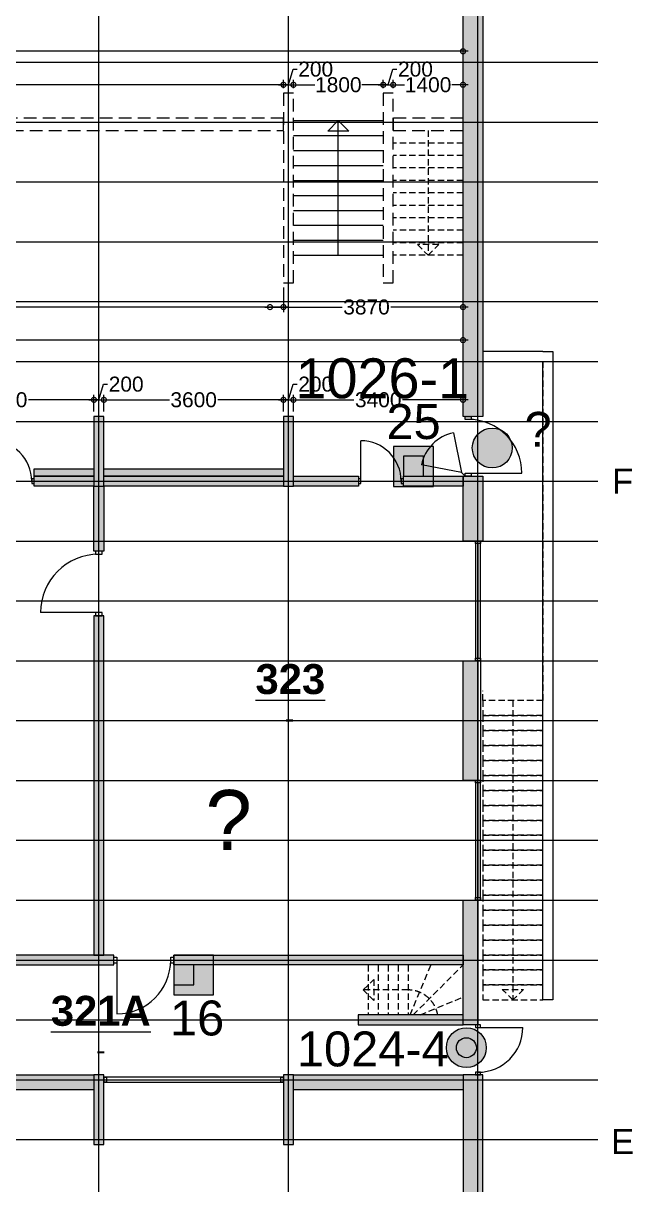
# Model space of a CAD drawing. Header units: millimetres. Extents: x 96064 to 243032, y 44049 to 165007.
# Drawn here: x 180783 to 193003, y 110094 to 133382 of the extents above; entities that cross this region are included whole.
import ezdxf

# ---------------------------------------------------------------- set-up
doc = ezdxf.new("R2010")
doc.units = ezdxf.units.MM
doc.header["$LTSCALE"] = 20
doc.linetypes.add('DASHED', pattern=[19.05, 12.7, -6.35])
doc.layers.get('0').update_dxf_attribs({"linetype": 'CONTINUOUS'})
for name, color, linetype in [('-  Stueplan eksist', 7, 'CONTINUOUS'), ('-  Trapper', 1, 'CONTINUOUS'), ('- Døre og vinduer', 12, 'CONTINUOUS'), ('-ADK', 140, 'CONTINUOUS'), ('-Alarm', 20, 'CONTINUOUS'), ('-Dørfølere', 90, 'CONTINUOUS'), ('-Grid', 254, 'CONTINUOUS'), ('-Målsætning', 3, 'CONTINUOUS'), ('-Rum m2', 6, 'CONTINUOUS'), ('-Rumnumre', 6, 'CONTINUOUS'), ('-Skrav. eksist.', 253, 'CONTINUOUS')]:
    doc.layers.add(name, color=color, linetype=linetype)
doc.layers.get('0').off()
doc.styles.add('100', font='arial.ttf', dxfattribs={"height": 150})
doc.styles.get("Standard").update_dxf_attribs({"font": 'arial.ttf'})
doc.dimstyles.new('Copy(4) of STANDARD', dxfattribs={"dimscale": 4, "dimtxt": 7, "dimasz": 1, "dimexe": 0.5, "dimexo": 5, "dimgap": 0.2, "dimtad": 0, "dimdec": 0, "dimdsep": 46, "dimtxsty": 'Standard', "dimblk": 'OBLIQUE', "dimcen": 2.5, "dimdle": 0.5, "dimclrd": 9, "dimclre": 9, "dimadec": 1, "dimazin": 0, "dimtfac": 1, "dimtdec": 0, "dimtmove": 1, "dimatfit": 2, "dimldrblk": 'OBLIQUE', "dimfxl": 1, "dimtolj": 1, "dimtzin": 0, "dimarcsym": 0})

# ---------------------------------------------------------------- blocks, each defined once
blk = doc.blocks.new('Rumføler')
at = {"layer": '-Alarm'}
blk.add_line((-71, 71), (0, 0), dxfattribs=at)
blk.add_lwpolyline([(-231, 871), (-71, 71), (-871, 231)], dxfattribs=at)
blk.add_arc((-71, 71), 816, 101.3099, 168.6901, dxfattribs=at)
blk = doc.blocks.new('Dør-sensor')
at = {"layer": '-Dørfølere'}
h = blk.add_hatch(color=256, dxfattribs=at)
h.dxf.hatch_style = 1
edge = h.paths.add_edge_path()
edge.add_arc((0, 0), 400, 0, 360)
blk.add_circle((0, 0), 400, dxfattribs=at)
blk = doc.blocks.new('ADK')
at = {"layer": '-ADK'}
h = blk.add_hatch(color=256, dxfattribs=at)
h.dxf.hatch_style = 1
h.paths.add_polyline_path([(-400, -400), (400, -400), (400, 400), (-400, 400)])
blk.add_lwpolyline([(-400, -400), (400, -400), (400, 400), (-400, 400)], close=True, dxfattribs=at)
blk = doc.blocks.new('_DotSmall')
at = {"color": 0, "linetype": 'ByBlock', "const_width": 0.5}
blk.add_lwpolyline([(-0.0625, 0, 1), (0.0625, 0, 1)], format="xyb", close=True, dxfattribs=at)
blk = doc.blocks.new('*D40')
at = {"layer": '-Målsætning', "color": 9, "lineweight": -2, "transparency": 16777216}
for p, q in [((163500, 132819), (175993.45839, 132819)), ((163600, 131530), (163600, 132919)), ((189700, 132819), (177206.54161, 132819)), ((189600, 131530), (189600, 132919))]:
    blk.add_line(p, q, dxfattribs=at)
at = {"layer": '-Målsætning', "color": 9, "lineweight": -2, "transparency": 16777216, "xscale": 200, "yscale": 200, "zscale": 200, "rotation": 180}
blk.add_blockref('_DotSmall', (163600, 132819), dxfattribs=at)
at = {"layer": '-Målsætning', "color": 9, "lineweight": -2, "transparency": 16777216, "xscale": 200, "yscale": 200, "zscale": 200}
blk.add_blockref('_DotSmall', (189600, 132819), dxfattribs=at)
at = {"layer": '-Målsætning', "color": 0, "transparency": 16777216, "insert": (176600, 132819), "char_height": 300, "attachment_point": 5}
blk.add_mtext('\\A1;26000', dxfattribs=at)
blk = doc.blocks.new('_Oblique')
blk = doc.blocks.new('*D43')
at = {"layer": '-Målsætning', "color": 9, "lineweight": -2, "transparency": 16777216}
for p, q in [((167100, 132147), (176010, 132147)), ((167200, 131530), (167200, 132247)), ((186100, 132147), (177190, 132147)), ((186000, 132080), (186000, 132247))]:
    blk.add_line(p, q, dxfattribs=at)
at = {"layer": '-Målsætning', "color": 9, "lineweight": -2, "transparency": 16777216, "xscale": 200, "yscale": 200, "zscale": 200, "rotation": 180}
blk.add_blockref('_DotSmall', (167200, 132147), dxfattribs=at)
at = {"layer": '-Målsætning', "color": 9, "lineweight": -2, "transparency": 16777216, "xscale": 200, "yscale": 200, "zscale": 200}
blk.add_blockref('_DotSmall', (186000, 132147), dxfattribs=at)
at = {"layer": '-Målsætning', "color": 0, "transparency": 16777216, "insert": (176600, 132147), "char_height": 300, "attachment_point": 5}
blk.add_mtext('\\A1;18800', dxfattribs=at)
blk = doc.blocks.new('*D44')
at = {"layer": '-Målsætning', "color": 9, "lineweight": -2, "transparency": 16777216}
for p, q in [((186100, 132147), (186627, 132147)), ((186200, 132080), (186200, 132247)), ((188100, 132147), (187573, 132147)), ((188000, 132080), (188000, 132247))]:
    blk.add_line(p, q, dxfattribs=at)
at = {"layer": '-Målsætning', "color": 9, "lineweight": -2, "transparency": 16777216, "xscale": 200, "yscale": 200, "zscale": 200, "rotation": 180}
blk.add_blockref('_DotSmall', (186200, 132147), dxfattribs=at)
at = {"layer": '-Målsætning', "color": 9, "lineweight": -2, "transparency": 16777216, "xscale": 200, "yscale": 200, "zscale": 200}
blk.add_blockref('_DotSmall', (188000, 132147), dxfattribs=at)
at = {"layer": '-Målsætning', "color": 0, "transparency": 16777216, "insert": (187100, 132147), "char_height": 300, "attachment_point": 5}
blk.add_mtext('\\A1;1800', dxfattribs=at)
blk = doc.blocks.new('*D45')
at = {"layer": '-Målsætning', "color": 9, "lineweight": -2, "transparency": 16777216}
for p, q in [((188100, 132147), (188427, 132147)), ((188200, 132080), (188200, 132247)), ((189700, 132147), (189373, 132147)), ((189600, 131530), (189600, 132247))]:
    blk.add_line(p, q, dxfattribs=at)
at = {"layer": '-Målsætning', "color": 9, "lineweight": -2, "transparency": 16777216, "xscale": 200, "yscale": 200, "zscale": 200, "rotation": 180}
blk.add_blockref('_DotSmall', (188200, 132147), dxfattribs=at)
at = {"layer": '-Målsætning', "color": 9, "lineweight": -2, "transparency": 16777216, "xscale": 200, "yscale": 200, "zscale": 200}
blk.add_blockref('_DotSmall', (189600, 132147), dxfattribs=at)
at = {"layer": '-Målsætning', "color": 0, "transparency": 16777216, "insert": (188900, 132147), "char_height": 300, "attachment_point": 5}
blk.add_mtext('\\A1;1400', dxfattribs=at)
blk = doc.blocks.new('*D48')
at = {"layer": '-Målsætning', "color": 9, "lineweight": -2, "transparency": 16777216}
for p, q in [((163500, 127028), (175993.45839, 127028)), ((163600, 125600), (163600, 127128)), ((189700, 127028), (177206.54161, 127028)), ((189600, 125600), (189600, 127128))]:
    blk.add_line(p, q, dxfattribs=at)
at = {"layer": '-Målsætning', "color": 9, "lineweight": -2, "transparency": 16777216, "xscale": 200, "yscale": 200, "zscale": 200, "rotation": 180}
blk.add_blockref('_DotSmall', (163600, 127028), dxfattribs=at)
at = {"layer": '-Målsætning', "color": 9, "lineweight": -2, "transparency": 16777216, "xscale": 200, "yscale": 200, "zscale": 200}
blk.add_blockref('_DotSmall', (189600, 127028), dxfattribs=at)
at = {"layer": '-Målsætning', "color": 0, "transparency": 16777216, "insert": (176600, 127028), "char_height": 300, "attachment_point": 5}
blk.add_mtext('\\A1;26000', dxfattribs=at)
blk = doc.blocks.new('*D50')
at = {"layer": '-Målsætning', "color": 9, "lineweight": -2, "transparency": 16777216}
for p, q in [((167200, 128080), (167200, 127591)), ((186000, 128080), (186000, 127591)), ((167100, 127691), (176010, 127691)), ((186100, 127691), (177190, 127691))]:
    blk.add_line(p, q, dxfattribs=at)
at = {"layer": '-Målsætning', "color": 9, "lineweight": -2, "transparency": 16777216, "xscale": 200, "yscale": 200, "zscale": 200, "rotation": 180}
blk.add_blockref('_DotSmall', (167200, 127691), dxfattribs=at)
at = {"layer": '-Målsætning', "color": 9, "lineweight": -2, "transparency": 16777216, "xscale": 200, "yscale": 200, "zscale": 200}
blk.add_blockref('_DotSmall', (186000, 127691), dxfattribs=at)
at = {"layer": '-Målsætning', "color": 0, "transparency": 16777216, "insert": (176600, 127691), "char_height": 300, "attachment_point": 5}
blk.add_mtext('\\A1;18800', dxfattribs=at)
blk = doc.blocks.new('*D51')
at = {"layer": '-Målsætning', "color": 9, "lineweight": -2, "transparency": 16777216}
for p, q in [((185630, 127691), (187177.6603, 127691)), ((189700, 127691), (188152.3397, 127691))]:
    blk.add_line(p, q, dxfattribs=at)
at = {"layer": '-Målsætning', "color": 9, "lineweight": -2, "transparency": 16777216, "xscale": 200, "yscale": 200, "zscale": 200, "rotation": 180}
blk.add_blockref('_DotSmall', (185730, 127691), dxfattribs=at)
at = {"layer": '-Målsætning', "color": 9, "lineweight": -2, "transparency": 16777216, "xscale": 200, "yscale": 200, "zscale": 200}
blk.add_blockref('_DotSmall', (189600, 127691), dxfattribs=at)
at = {"layer": '-Målsætning', "color": 0, "transparency": 16777216, "insert": (187665, 127691), "char_height": 300, "attachment_point": 5}
blk.add_mtext('\\A1;3870', dxfattribs=at)
blk = doc.blocks.new('*D60')
at = {"layer": '-Målsætning', "color": 9, "lineweight": -2, "transparency": 16777216}
for p, q in [((178500, 125831), (179912.6603, 125831)), ((178600, 125600), (178600, 125931)), ((182300, 125831), (180887.3397, 125831)), ((182200, 125600), (182200, 125931))]:
    blk.add_line(p, q, dxfattribs=at)
at = {"layer": '-Målsætning', "color": 9, "lineweight": -2, "transparency": 16777216, "xscale": 200, "yscale": 200, "zscale": 200, "rotation": 180}
blk.add_blockref('_DotSmall', (178600, 125831), dxfattribs=at)
at = {"layer": '-Målsætning', "color": 9, "lineweight": -2, "transparency": 16777216, "xscale": 200, "yscale": 200, "zscale": 200}
blk.add_blockref('_DotSmall', (182200, 125831), dxfattribs=at)
at = {"layer": '-Målsætning', "color": 0, "transparency": 16777216, "insert": (180400, 125831), "char_height": 300, "attachment_point": 5}
blk.add_mtext('\\A1;3600', dxfattribs=at)
blk = doc.blocks.new('*D61')
at = {"layer": '-Målsætning', "color": 9, "lineweight": -2, "transparency": 16777216}
for p, q in [((182300, 125831), (182394, 126144)), ((182394, 126144), (182474, 126144)), ((182100, 125831), (182500, 125831)), ((182200, 125600), (182200, 125931)), ((182400, 125600), (182400, 125931))]:
    blk.add_line(p, q, dxfattribs=at)
at = {"layer": '-Målsætning', "color": 9, "lineweight": -2, "transparency": 16777216, "xscale": 200, "yscale": 200, "zscale": 200, "rotation": 180}
blk.add_blockref('_DotSmall', (182200, 125831), dxfattribs=at)
at = {"layer": '-Målsætning', "color": 9, "lineweight": -2, "transparency": 16777216, "xscale": 200, "yscale": 200, "zscale": 200}
blk.add_blockref('_DotSmall', (182400, 125831), dxfattribs=at)
at = {"layer": '-Målsætning', "color": 0, "transparency": 16777216, "insert": (182847, 126144), "char_height": 300, "attachment_point": 5}
blk.add_mtext('\\A1;200', dxfattribs=at)
blk = doc.blocks.new('*D62')
at = {"layer": '-Målsætning', "color": 9, "lineweight": -2, "transparency": 16777216}
for p, q in [((182300, 125831), (183712.6603, 125831)), ((182400, 125600), (182400, 125931)), ((186100, 125831), (184687.3397, 125831)), ((186000, 125600), (186000, 125931))]:
    blk.add_line(p, q, dxfattribs=at)
at = {"layer": '-Målsætning', "color": 9, "lineweight": -2, "transparency": 16777216, "xscale": 200, "yscale": 200, "zscale": 200, "rotation": 180}
blk.add_blockref('_DotSmall', (182400, 125831), dxfattribs=at)
at = {"layer": '-Målsætning', "color": 9, "lineweight": -2, "transparency": 16777216, "xscale": 200, "yscale": 200, "zscale": 200}
blk.add_blockref('_DotSmall', (186000, 125831), dxfattribs=at)
at = {"layer": '-Målsætning', "color": 0, "transparency": 16777216, "insert": (184200, 125831), "char_height": 300, "attachment_point": 5}
blk.add_mtext('\\A1;3600', dxfattribs=at)
blk = doc.blocks.new('*D63')
at = {"layer": '-Målsætning', "color": 9, "lineweight": -2, "transparency": 16777216}
for p, q in [((186100, 125831), (186194, 126144)), ((186194, 126144), (186274, 126144)), ((185900, 125831), (186300, 125831)), ((186000, 125600), (186000, 125931)), ((186200, 125600), (186200, 125931))]:
    blk.add_line(p, q, dxfattribs=at)
at = {"layer": '-Målsætning', "color": 9, "lineweight": -2, "transparency": 16777216, "xscale": 200, "yscale": 200, "zscale": 200, "rotation": 180}
blk.add_blockref('_DotSmall', (186000, 125831), dxfattribs=at)
at = {"layer": '-Målsætning', "color": 9, "lineweight": -2, "transparency": 16777216, "xscale": 200, "yscale": 200, "zscale": 200}
blk.add_blockref('_DotSmall', (186200, 125831), dxfattribs=at)
at = {"layer": '-Målsætning', "color": 0, "transparency": 16777216, "insert": (186647, 126144), "char_height": 300, "attachment_point": 5}
blk.add_mtext('\\A1;200', dxfattribs=at)
blk = doc.blocks.new('*D64')
at = {"layer": '-Målsætning', "color": 9, "lineweight": -2, "transparency": 16777216}
for p, q in [((186100, 125831), (187412.6603, 125831)), ((186200, 125600), (186200, 125931)), ((189700, 125831), (188387.3397, 125831)), ((189600, 125600), (189600, 125931))]:
    blk.add_line(p, q, dxfattribs=at)
at = {"layer": '-Målsætning', "color": 9, "lineweight": -2, "transparency": 16777216, "xscale": 200, "yscale": 200, "zscale": 200, "rotation": 180}
blk.add_blockref('_DotSmall', (186200, 125831), dxfattribs=at)
at = {"layer": '-Målsætning', "color": 9, "lineweight": -2, "transparency": 16777216, "xscale": 200, "yscale": 200, "zscale": 200}
blk.add_blockref('_DotSmall', (189600, 125831), dxfattribs=at)
at = {"layer": '-Målsætning', "color": 0, "transparency": 16777216, "insert": (187900, 125831), "char_height": 300, "attachment_point": 5}
blk.add_mtext('\\A1;3400', dxfattribs=at)
blk = doc.blocks.new('*D67')
at = {"layer": '-Målsætning', "color": 9, "lineweight": -2, "transparency": 16777216}
for p, q in [((186100, 132147), (186194, 132460)), ((186194, 132460), (186274, 132460)), ((185900, 132147), (186300, 132147)), ((186000, 132080), (186000, 132247)), ((186200, 132080), (186200, 132247))]:
    blk.add_line(p, q, dxfattribs=at)
at = {"layer": '-Målsætning', "color": 9, "lineweight": -2, "transparency": 16777216, "xscale": 200, "yscale": 200, "zscale": 200, "rotation": 180}
blk.add_blockref('_DotSmall', (186000, 132147), dxfattribs=at)
at = {"layer": '-Målsætning', "color": 9, "lineweight": -2, "transparency": 16777216, "xscale": 200, "yscale": 200, "zscale": 200}
blk.add_blockref('_DotSmall', (186200, 132147), dxfattribs=at)
at = {"layer": '-Målsætning', "color": 0, "transparency": 16777216, "insert": (186647, 132460), "char_height": 300, "attachment_point": 5}
blk.add_mtext('\\A1;200', dxfattribs=at)
blk = doc.blocks.new('*D68')
at = {"layer": '-Målsætning', "color": 9, "lineweight": -2, "transparency": 16777216}
for p, q in [((188100, 132147), (188194, 132460)), ((188194, 132460), (188274, 132460)), ((187900, 132147), (188300, 132147)), ((188000, 132080), (188000, 132247)), ((188200, 132080), (188200, 132247))]:
    blk.add_line(p, q, dxfattribs=at)
at = {"layer": '-Målsætning', "color": 9, "lineweight": -2, "transparency": 16777216, "xscale": 200, "yscale": 200, "zscale": 200, "rotation": 180}
blk.add_blockref('_DotSmall', (188000, 132147), dxfattribs=at)
at = {"layer": '-Målsætning', "color": 9, "lineweight": -2, "transparency": 16777216, "xscale": 200, "yscale": 200, "zscale": 200}
blk.add_blockref('_DotSmall', (188200, 132147), dxfattribs=at)
at = {"layer": '-Målsætning', "color": 0, "transparency": 16777216, "insert": (188647, 132460), "char_height": 300, "attachment_point": 5}
blk.add_mtext('\\A1;200', dxfattribs=at)

msp = doc.modelspace()

# ---------------------------------------------------------------- hatches: boundary and pattern name
at = {"layer": '-ADK'}
h = msp.add_hatch(color=256, dxfattribs=at)
h.dxf.hatch_style = 1
h.paths.add_polyline_path([(188405, 124300), (188805, 124300), (188805, 124700), (188405, 124700)])
h = msp.add_hatch(color=256, dxfattribs=at)
h.dxf.hatch_style = 1
h.paths.add_polyline_path([(183800, 114100), (184200, 114100), (184200, 114500), (183800, 114500)])
at = {"layer": '-Dørfølere'}
h = msp.add_hatch(color=256, dxfattribs=at)
h.dxf.hatch_style = 1
edge = h.paths.add_edge_path()
edge.add_arc((189667, 112842), 200, 0, 360)
at = {"layer": '-Skrav. eksist.'}
h = msp.add_hatch(color=256, dxfattribs=at)
h.dxf.hatch_style = 1
h.paths.add_polyline_path([(189600, 138730), (190000, 138730), (190000, 125530), (189600, 125530)], flags=17)
h = msp.add_hatch(color=256, dxfattribs=at)
h.dxf.hatch_style = 1
h.paths.add_polyline_path([(189600, 138730), (190000, 138730), (190000, 125530), (189600, 125530)], flags=17)
h = msp.add_hatch(color=256, dxfattribs=at)
h.dxf.hatch_style = 1
h.paths.add_polyline_path([(182200, 124100), (182400, 124100), (182400, 125500), (182200, 125500)], flags=17)
h = msp.add_hatch(color=256, dxfattribs=at)
h.dxf.hatch_style = 1
h.paths.add_polyline_path([(182200, 124100), (182400, 124100), (182400, 125500), (182200, 125500)], flags=17)
h = msp.add_hatch(color=256, dxfattribs=at)
h.dxf.hatch_style = 1
h.paths.add_polyline_path([(186000, 124100), (186200, 124100), (186200, 125500), (186000, 125500)], flags=17)
h = msp.add_hatch(color=256, dxfattribs=at)
h.dxf.hatch_style = 1
h.paths.add_polyline_path([(186000, 124100), (186200, 124100), (186200, 125500), (186000, 125500)], flags=17)
h = msp.add_hatch(color=256, dxfattribs=at)
h.dxf.hatch_style = 1
h.paths.add_polyline_path([(181000, 124450), (182200, 124450), (182200, 124300), (181000, 124300)])
h = msp.add_hatch(color=256, dxfattribs=at)
h.dxf.hatch_style = 1
h.paths.add_polyline_path([(181000, 124450), (182200, 124450), (182200, 124300), (181000, 124300)])
h = msp.add_hatch(color=256, dxfattribs=at)
h.dxf.hatch_style = 1
h.paths.add_polyline_path([(182400, 124450), (186000, 124450), (186000, 124300), (182400, 124300)])
h = msp.add_hatch(color=256, dxfattribs=at)
h.dxf.hatch_style = 1
h.paths.add_polyline_path([(182400, 124450), (186000, 124450), (186000, 124300), (182400, 124300)])
h = msp.add_hatch(color=256, dxfattribs=at)
h.dxf.hatch_style = 1
h.paths.add_polyline_path([(181000, 124300), (182200, 124300), (182200, 124100), (181000, 124100)], flags=17)
h = msp.add_hatch(color=256, dxfattribs=at)
h.dxf.hatch_style = 1
h.paths.add_polyline_path([(181000, 124300), (182200, 124300), (182200, 124100), (181000, 124100)], flags=17)
h = msp.add_hatch(color=256, dxfattribs=at)
h.dxf.hatch_style = 1
h.paths.add_polyline_path([(182400, 124300), (186000, 124300), (186000, 124100), (182400, 124100)], flags=17)
h = msp.add_hatch(color=256, dxfattribs=at)
h.dxf.hatch_style = 1
h.paths.add_polyline_path([(182400, 124300), (186000, 124300), (186000, 124100), (182400, 124100)], flags=17)
h = msp.add_hatch(color=256, dxfattribs=at)
h.dxf.hatch_style = 1
h.paths.add_polyline_path([(186200, 124300), (187505, 124300), (187505, 124100), (186200, 124100)], flags=17)
h = msp.add_hatch(color=256, dxfattribs=at)
h.dxf.hatch_style = 1
h.paths.add_polyline_path([(186200, 124300), (187505, 124300), (187505, 124100), (186200, 124100)], flags=17)
h = msp.add_hatch(color=256, dxfattribs=at)
h.dxf.hatch_style = 1
h.paths.add_polyline_path([(188405, 124300), (189600, 124300), (189600, 124100), (188405, 124100)], flags=17)
h = msp.add_hatch(color=256, dxfattribs=at)
h.dxf.hatch_style = 1
h.paths.add_polyline_path([(188405, 124300), (189600, 124300), (189600, 124100), (188405, 124100)], flags=17)
h = msp.add_hatch(color=256, dxfattribs=at)
h.dxf.hatch_style = 1
h.paths.add_polyline_path([(189600, 124300), (190000, 124300), (190000, 123000), (189600, 123000)], flags=17)
h = msp.add_hatch(color=256, dxfattribs=at)
h.dxf.hatch_style = 1
h.paths.add_polyline_path([(189600, 124300), (190000, 124300), (190000, 123000), (189600, 123000)], flags=17)
h = msp.add_hatch(color=256, dxfattribs=at)
h.dxf.hatch_style = 1
h.paths.add_polyline_path([(182200, 124100), (182400, 124100), (182400, 122800), (182200, 122800)], flags=17)
h = msp.add_hatch(color=256, dxfattribs=at)
h.dxf.hatch_style = 1
h.paths.add_polyline_path([(182200, 124100), (182400, 124100), (182400, 122800), (182200, 122800)], flags=17)
h = msp.add_hatch(color=256, dxfattribs=at)
h.dxf.hatch_style = 1
h.paths.add_polyline_path([(180000, 114500), (182600, 114500), (182600, 114700), (180000, 114700)], flags=17)
h.paths.add_polyline_path([(182200, 114700), (182400, 114700), (182400, 121500), (182200, 121500)], flags=16)
h = msp.add_hatch(color=256, dxfattribs=at)
h.dxf.hatch_style = 1
h.paths.add_polyline_path([(180000, 114500), (182600, 114500), (182600, 114700), (180000, 114700)], flags=17)
h.paths.add_polyline_path([(182200, 114700), (182400, 114700), (182400, 121500), (182200, 121500)], flags=16)
h = msp.add_hatch(color=256, dxfattribs=at)
h.dxf.hatch_style = 1
h.paths.add_polyline_path([(182200, 114700), (182400, 114700), (182400, 121500), (182200, 121500)], flags=17)
h.paths.add_polyline_path([(182200, 114700), (182400, 114700), (182400, 121500), (182200, 121500)], flags=16)
h = msp.add_hatch(color=256, dxfattribs=at)
h.dxf.hatch_style = 1
h.paths.add_polyline_path([(189600, 120600), (189900, 120600), (189900, 118200), (189600, 118200)], flags=17)
h = msp.add_hatch(color=256, dxfattribs=at)
h.dxf.hatch_style = 1
h.paths.add_polyline_path([(189600, 120600), (189900, 120600), (189900, 118200), (189600, 118200)], flags=17)
h = msp.add_hatch(color=256, dxfattribs=at)
h.dxf.hatch_style = 1
h.paths.add_polyline_path([(189600, 115800), (189900, 115800), (189900, 113300), (189600, 113300)])
h = msp.add_hatch(color=256, dxfattribs=at)
h.dxf.hatch_style = 1
h.paths.add_polyline_path([(189600, 115800), (189900, 115800), (189900, 113300), (189600, 113300)])
h = msp.add_hatch(color=256, dxfattribs=at)
h.dxf.hatch_style = 1
h.paths.add_polyline_path([(183800, 114700), (189600, 114700), (189600, 114500), (183800, 114500)], flags=17)
h = msp.add_hatch(color=256, dxfattribs=at)
h.dxf.hatch_style = 1
h.paths.add_polyline_path([(183800, 114700), (189600, 114700), (189600, 114500), (183800, 114500)], flags=17)
h = msp.add_hatch(color=256, dxfattribs=at)
h.dxf.hatch_style = 1
h.paths.add_polyline_path([(187500, 113300), (189600, 113300), (189600, 113500), (187500, 113500)])
h = msp.add_hatch(color=256, dxfattribs=at)
h.dxf.hatch_style = 1
h.paths.add_polyline_path([(187500, 113300), (189600, 113300), (189600, 113500), (187500, 113500)])
h = msp.add_hatch(color=256, dxfattribs=at)
h.dxf.hatch_style = 1
h.paths.add_polyline_path([(178600, 112300), (182200, 112300), (182200, 112000), (178600, 112000)], flags=17)
h = msp.add_hatch(color=256, dxfattribs=at)
h.dxf.hatch_style = 1
h.paths.add_polyline_path([(178600, 112300), (182200, 112300), (182200, 112000), (178600, 112000)], flags=17)
h = msp.add_hatch(color=256, dxfattribs=at)
h.dxf.hatch_style = 1
h.paths.add_polyline_path([(182200, 110900), (182400, 110900), (182400, 112300), (182200, 112300)], flags=17)
h = msp.add_hatch(color=256, dxfattribs=at)
h.dxf.hatch_style = 1
h.paths.add_polyline_path([(182200, 110900), (182400, 110900), (182400, 112300), (182200, 112300)], flags=17)
h = msp.add_hatch(color=256, dxfattribs=at)
h.dxf.hatch_style = 1
h.paths.add_polyline_path([(186000, 110900), (186200, 110900), (186200, 112300), (186000, 112300)], flags=17)
h = msp.add_hatch(color=256, dxfattribs=at)
h.dxf.hatch_style = 1
h.paths.add_polyline_path([(186000, 110900), (186200, 110900), (186200, 112300), (186000, 112300)], flags=17)
h = msp.add_hatch(color=256, dxfattribs=at)
h.dxf.hatch_style = 1
h.paths.add_polyline_path([(186200, 112300), (189600, 112300), (189600, 112000), (186200, 112000)], flags=17)
h = msp.add_hatch(color=256, dxfattribs=at)
h.dxf.hatch_style = 1
h.paths.add_polyline_path([(186200, 112300), (189600, 112300), (189600, 112000), (186200, 112000)], flags=17)
h = msp.add_hatch(color=256, dxfattribs=at)
h.dxf.hatch_style = 1
h.paths.add_polyline_path([(189600, 98900), (190000, 98900), (190000, 112300), (189600, 112300)])
h = msp.add_hatch(color=256, dxfattribs=at)
h.dxf.hatch_style = 1
h.paths.add_polyline_path([(189600, 98900), (190000, 98900), (190000, 112300), (189600, 112300)])

# ---------------------------------------------------------------- linework, layer by layer
at = {"layer": '-  Stueplan eksist'}
for points in [[(189600, 138700), (190000, 138700), (190000, 125500), (189600, 125500)], [(182200, 124100), (182400, 124100), (182400, 125500), (182200, 125500)], [(186000, 124100), (186200, 124100), (186200, 125500), (186000, 125500)], [(181000, 124450), (182200, 124450), (182200, 124300), (181000, 124300)], [(182400, 124450), (186000, 124450), (186000, 124300), (182400, 124300)], [(181000, 124300), (182200, 124300), (182200, 124100), (181000, 124100)], [(182400, 124300), (186000, 124300), (186000, 124100), (182400, 124100)], [(186200, 124300), (187505, 124300), (187505, 124100), (186200, 124100)], [(188405, 124300), (189600, 124300), (189600, 124100), (188405, 124100)], [(189600, 124300), (190000, 124300), (190000, 123000), (189600, 123000)], [(182200, 124100), (182400, 124100), (182400, 122800), (182200, 122800)], [(182200, 114700), (182400, 114700), (182400, 121500), (182200, 121500)], [(189600, 120600), (189900, 120600), (189900, 118200), (189600, 118200)], [(189600, 115800), (189900, 115800), (189900, 113300), (189600, 113300)], [(180000, 114500), (182600, 114500), (182600, 114700), (180000, 114700)], [(183800, 114700), (189600, 114700), (189600, 114500), (183800, 114500)], [(187500, 113300), (189600, 113300), (189600, 113500), (187500, 113500)], [(178600, 112300), (182200, 112300), (182200, 112000), (178600, 112000)], [(182200, 110900), (182400, 110900), (182400, 112300), (182200, 112300)], [(186000, 110900), (186200, 110900), (186200, 112300), (186000, 112300)], [(186200, 112300), (189600, 112300), (189600, 112000), (186200, 112000)], [(189600, 98900), (190000, 98900), (190000, 112300), (189600, 112300)]]:
    msp.add_lwpolyline(points, close=True, dxfattribs=at)
at = {"layer": '-  Stueplan eksist', "linetype": 'DASHED'}
for points in [[(186200, 131980), (186000, 131980), (186000, 128180), (186200, 128180)], [(188200, 131980), (188000, 131980), (188000, 128180), (188200, 128180)], [(167200, 131230), (186000, 131230), (186000, 131480), (167200, 131480)], [(188200, 131480), (188200, 131230), (189600, 131230), (189600, 131480)]]:
    msp.add_lwpolyline(points, close=True, dxfattribs=at)
at = {"layer": '-  Trapper'}
for p, q in [((186200, 131430), (188000, 131430)), ((186200, 131130), (188000, 131130)), ((186200, 130830), (188000, 130830)), ((186200, 130530), (188000, 130530)), ((186200, 130230), (188000, 130230)), ((186200, 129930), (188000, 129930)), ((186200, 129630), (188000, 129630)), ((186200, 129330), (188000, 129330)), ((186200, 129030), (188000, 129030)), ((186200, 128730), (188000, 128730))]:
    msp.add_line(p, q, dxfattribs=at)
at = {"layer": '-  Trapper', "linetype": 'DASHED', "ltscale": 0.5}
for p, q in [((189600, 130980), (188200, 130980)), ((189600, 130730), (188200, 130730)), ((189600, 130730), (188200, 130730)), ((189600, 130480), (188200, 130480)), ((189600, 130230), (188200, 130230)), ((189600, 129980), (188200, 129980)), ((189600, 129730), (188200, 129730)), ((189600, 129480), (188200, 129480)), ((189600, 129230), (188200, 129230)), ((189600, 128980), (188200, 128980)), ((189600, 128730), (188200, 128730)), ((187700, 114500), (187700, 113500)), ((187900, 114500), (187900, 113500)), ((188100, 114500), (188100, 113500)), ((188300, 114500), (188300, 113500)), ((188500, 114500), (188500, 113500)), ((188541.4, 113500), (188955.6, 114500)), ((188600, 113500), (189600, 114500)), ((188741.4, 113500), (189600, 113855.6))]:
    msp.add_line(p, q, dxfattribs=at)
at = {"layer": '-  Trapper'}
msp.add_lwpolyline([(187100, 128730), (187100, 131430), (187312.1, 131217.9), (186887.9, 131217.9), (187100, 131430)], dxfattribs=at)
at = {"layer": '-  Trapper', "linetype": 'DASHED', "ltscale": 0.5}
for points in [[(188900, 131230), (188900, 128730), (189112.1, 128942.1), (188687.9, 128942.1), (188900, 128730)], [(190000, 126600), (191200, 126600), (191200, 119800), (190000, 119800), (190000, 120000)], [(190600, 119800), (190600, 113800), (190387.9, 114012.1), (190812.1, 114012.1), (190600, 113800)], [(188500, 114000), (187601.2, 114000), (187813.4, 114212.1), (187813.4, 113787.9), (187601.2, 114000)]]:
    msp.add_lwpolyline(points, dxfattribs=at)
at = {"layer": '-  Trapper', "linetype": 'Continuous', "ltscale": 0.5}
for points in [[(191200, 126800), (190000, 126800), (190000, 126600), (191200, 126600)], [(191200, 126800), (191400, 126800), (191400, 113800), (191200, 113800), (191200, 126600)]]:
    msp.add_lwpolyline(points, dxfattribs=at)
at = {"layer": '-  Trapper', "linetype": 'DASHED', "ltscale": 0.5}
for points in [[(190000, 119500), (191200, 119500), (191200, 119800), (190000, 119800)], [(190000, 119200), (191200, 119200), (191200, 119500), (190000, 119500)], [(190000, 118900), (191200, 118900), (191200, 119200), (190000, 119200)], [(190000, 118600), (191200, 118600), (191200, 118900), (190000, 118900)], [(190000, 118300), (191200, 118300), (191200, 118600), (190000, 118600)], [(190000, 118000), (191200, 118000), (191200, 118300), (190000, 118300)], [(190000, 117700), (191200, 117700), (191200, 118000), (190000, 118000)], [(190000, 117400), (191200, 117400), (191200, 117700), (190000, 117700)], [(190000, 117100), (191200, 117100), (191200, 117400), (190000, 117400)], [(190000, 116800), (191200, 116800), (191200, 117100), (190000, 117100)], [(190000, 116500), (191200, 116500), (191200, 116800), (190000, 116800)], [(190000, 116200), (191200, 116200), (191200, 116500), (190000, 116500)], [(190000, 115900), (191200, 115900), (191200, 116200), (190000, 116200)], [(190000, 115600), (191200, 115600), (191200, 115900), (190000, 115900)], [(190000, 115300), (191200, 115300), (191200, 115600), (190000, 115600)], [(190000, 115000), (191200, 115000), (191200, 115300), (190000, 115300)], [(190000, 114700), (191200, 114700), (191200, 115000), (190000, 115000)], [(190000, 114400), (191200, 114400), (191200, 114700), (190000, 114700)], [(190000, 114100), (191200, 114100), (191200, 114400), (190000, 114400)], [(190000, 113800), (191200, 113800), (191200, 114100), (190000, 114100)]]:
    msp.add_lwpolyline(points, close=True, dxfattribs=at)
msp.add_arc((188500, 113400), 600, 9.59407, 90, dxfattribs=at)
at = {"layer": '- Døre og vinduer'}
for p, q in [((187550, 124200), (187550, 125010)), ((189700, 124360), (190780, 124360)), ((189900, 122950), (189900, 120650)), ((182300, 121565), (181130, 121565)), ((189900, 118150), (189900, 115850)), ((182660, 114600), (182660, 113520)), ((189900, 113250), (190800, 113250)), ((182450, 112200), (185950, 112200))]:
    msp.add_line(p, q, dxfattribs=at)
for points in [[(189760, 125500), (189760, 125440), (189640, 125440), (189640, 125500)], [(189760, 124360), (189760, 124300), (189640, 124300), (189640, 124360)], [(181000, 124245), (180955, 124245), (180955, 124155), (181000, 124155)], [(187550, 124245), (187505, 124245), (187505, 124155), (187550, 124155)], [(188405, 124245), (188360, 124245), (188360, 124155), (188405, 124155)], [(189850, 120600), (189950, 120600), (189950, 123000), (189850, 123000)], [(189850, 123000), (189950, 123000), (189950, 122950), (189850, 122950)], [(182235, 122800), (182235, 122735), (182365, 122735), (182365, 122800)], [(182235, 121565), (182235, 121500), (182365, 121500), (182365, 121565)], [(189850, 120650), (189950, 120650), (189950, 120600), (189850, 120600)], [(189900, 120600), (189950, 120600), (189950, 118200), (189900, 118200)], [(189850, 115800), (189950, 115800), (189950, 118200), (189850, 118200)], [(189850, 118200), (189950, 118200), (189950, 118150), (189850, 118150)], [(189850, 115850), (189950, 115850), (189950, 115800), (189850, 115800)], [(182660, 114540), (182600, 114540), (182600, 114660), (182660, 114660)], [(183800, 114540), (183740, 114540), (183740, 114660), (183800, 114660)], [(189950, 113250), (189950, 113300), (189850, 113300), (189850, 113250)], [(186000, 112150), (186000, 112250), (182400, 112250), (182400, 112150)], [(182400, 112150), (182400, 112250), (182450, 112250), (182450, 112150)], [(185950, 112150), (185950, 112250), (186000, 112250), (186000, 112150)], [(189950, 112300), (189950, 112350), (189850, 112350), (189850, 112300)]]:
    msp.add_lwpolyline(points, close=True, dxfattribs=at)
for centre, radius, start, end in [((189700, 124360), 1080, 0, 90), ((180145, 124200), 810, 0, 90), ((187550, 124200), 810, 0, 90), ((182300, 121565), 1170, 90, 180), ((182660, 114600), 1080, 270, 0), ((189900, 113250), 900, 270, 0)]:
    msp.add_arc(centre, radius, start, end, dxfattribs=at)
at = {"layer": '-ADK'}
for points in [[(188405, 124300), (188805, 124300), (188805, 124700), (188405, 124700)], [(183800, 114100), (184200, 114100), (184200, 114500), (183800, 114500)]]:
    msp.add_lwpolyline(points, close=True, dxfattribs=at)
at = {"layer": '-Dørfølere'}
msp.add_circle((189667, 112842), 200, dxfattribs=at)
at = {"layer": '-Grid', "color": 251}
for p, q in [((182300, 47600), (182300, 163600)), ((186100, 47600), (186100, 163600)), ((189900, 47600), (189900, 163600)), ((147100, 132600), (192300, 132600)), ((147100, 131400), (192300, 131400)), ((147100, 130200), (192300, 130200)), ((147100, 129000), (192300, 129000)), ((147100, 127800), (192300, 127800)), ((147100, 126600), (192300, 126600)), ((147100, 125400), (192300, 125400)), ((147100, 124200), (192300, 124200)), ((147100, 123000), (192300, 123000)), ((147100, 121800), (192300, 121800)), ((147100, 120600), (192300, 120600)), ((147100, 119400), (192300, 119400)), ((147100, 118200), (192300, 118200)), ((147100, 117000), (192300, 117000)), ((147100, 115800), (192300, 115800)), ((147100, 114600), (192300, 114600)), ((147100, 113400), (192300, 113400)), ((147100, 112200), (192300, 112200)), ((147100, 111000), (192300, 111000))]:
    msp.add_line(p, q, dxfattribs=at)

# ---------------------------------------------------------------- block references
at = {"layer": '-Dørfølere'}
for name, p in [('Rumføler', (189640, 124300)), ('Dør-sensor', (190186, 124866)), ('ADK', (188605, 124493)), ('ADK', (184200, 114300)), ('Dør-sensor', (189667, 112842))]:
    msp.add_blockref(name, p, dxfattribs=at)

# ---------------------------------------------------------------- texts
at = {"layer": '-ADK', "attachment_point": 1, "style": '100'}
for s, insert, char_height in [('\\pi553.54;25', (187511, 125745), 700), ('\\pi676.32;?', (183759.2, 118008), 1200), ('\\pi595.32;16', (183129, 113787), 700)]:
    msp.add_mtext_dynamic_manual_height_columns(s, width=2127, gutter_width=750, heights=[0], dxfattribs=dict(at, insert=insert, char_height=char_height))
at = {"layer": '-Alarm', "insert": (186755, 126663), "char_height": 800, "attachment_point": 1, "style": '100'}
msp.add_mtext_dynamic_manual_height_columns('\\pi-513.03;1026-1', width=2127, gutter_width=750, heights=[0], dxfattribs=at)
at = {"layer": '-Dørfølere', "char_height": 700, "attachment_point": 1, "style": '100'}
for s, insert in [('\\pi837.65;?', (189996, 125589)), ('\\pi-382.1;1024-4', (186651, 113167))]:
    msp.add_mtext_dynamic_manual_height_columns(s, width=2127, gutter_width=750, heights=[0], dxfattribs=dict(at, insert=insert))
at = {"layer": '-Grid', "color": 3, "char_height": 500, "width": 361.302, "attachment_point": 5, "style": '100'}
for s, insert in [('{\\C7;F}', (192800, 124200)), ('{\\C7;E}', (192800, 110960.9))]:
    msp.add_mtext(s, dxfattribs=dict(at, insert=insert))
at = {"layer": '-Rum m2', "color": 6, "char_height": 400, "attachment_point": 1, "style": '100'}
for insert in [(185221, 119645), (181437, 112994)]:
    msp.add_mtext_dynamic_manual_height_columns('\\pi808.06;-', width=1767, gutter_width=750, heights=[0], dxfattribs=dict(at, insert=insert))
at = {"layer": '-Rumnumre', "color": 6, "char_height": 600, "attachment_point": 1, "style": '100'}
for s, insert in [('\\pi218.02;{\\fArial|b1|i0|c0|p34;\\L323}', (185221, 120533)), ('\\pi-101.02;{\\fArial|b1|i0|c0|p34;\\L321A}', (181437, 113882))]:
    msp.add_mtext_dynamic_manual_height_columns(s, width=1767, gutter_width=750, heights=[0], dxfattribs=dict(at, insert=insert))

# ---------------------------------------------------------------- dimensions: what is measured, and where the dimension line sits
at = {"layer": '-Målsætning'}
for base, p1, p2, picture, middle in [((189600, 132819), (163600, 131430), (189600, 131430), '*D40', (176600, 132819)), ((186200, 132147), (186000, 131980), (186200, 131980), '*D67', (186314, 132460.2)), ((188200, 132147), (188000, 131980), (188200, 131980), '*D68', (188314, 132460.2)), ((186000, 132147), (167200, 131430), (186000, 131980), '*D43', (176600, 132147)), ((188000, 132147), (186200, 131980), (188000, 131980), '*D44', (187100, 132147)), ((189600, 132147), (188200, 131980), (189600, 131430), '*D45', (188900, 132147)), ((186000, 127691), (167200, 128180), (186000, 128180), '*D50', (176600, 127691)), ((189600, 127691), (185730, 127691), (189600, 127691), '*D51', (187665, 127691)), ((189600, 127028), (163600, 125500), (189600, 125500), '*D48', (176600, 127028)), ((182400, 125831), (182200, 125500), (182400, 125500), '*D61', (182514, 126144.2)), ((186200, 125831), (186000, 125500), (186200, 125500), '*D63', (186314, 126144.2)), ((182200, 125831), (178600, 125500), (182200, 125500), '*D60', (180400, 125831)), ((186000, 125831), (182400, 125500), (186000, 125500), '*D62', (184200, 125831)), ((189600, 125831), (186200, 125500), (189600, 125500), '*D64', (187900, 125831))]:
    dim = msp.add_linear_dim(base=base, p1=p1, p2=p2, dimstyle='Copy(4) of STANDARD', override={"dimscale": 200, "dimtxt": 1.5, "dimexo": 0.5, "dimblk1": 'DotSmall', "dimblk2": 'DotSmall', "dimsah": 1}, dxfattribs=at)
    dim.commit()
    dim.dimension.update_dxf_attribs({"geometry": picture, "text_midpoint": middle})

doc.saveas('drawing.dxf')
